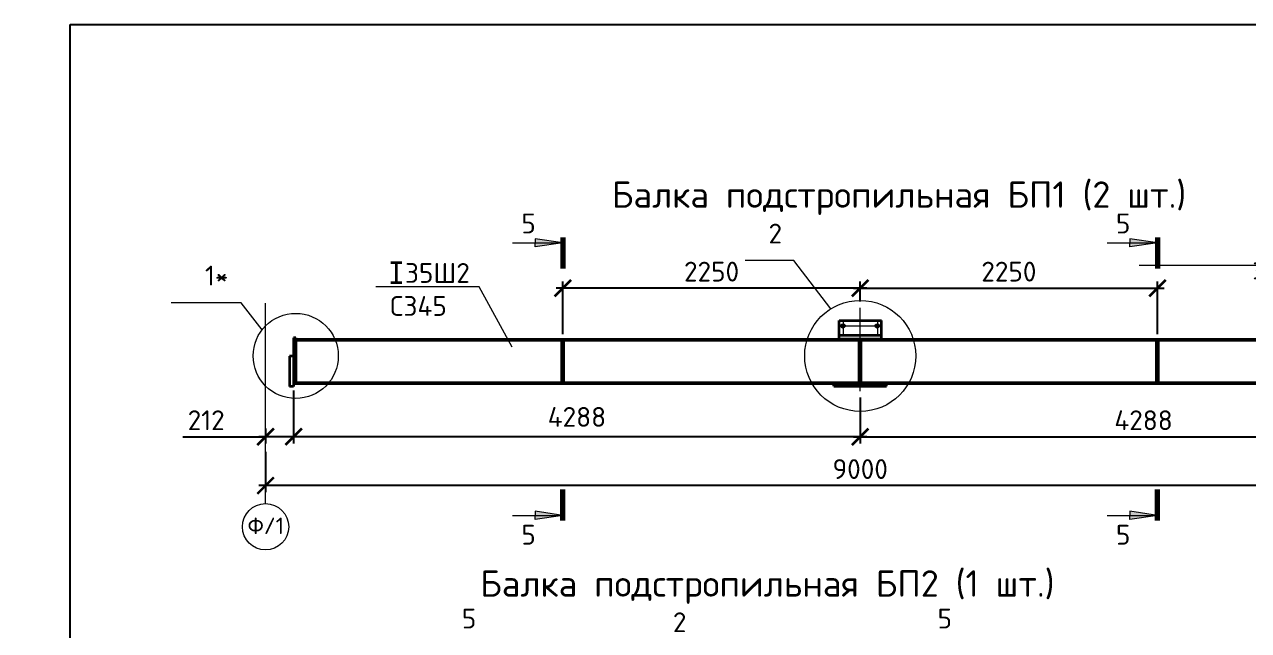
# Model space of a CAD drawing. Header units: millimetres. Extents: x -25910 to 49740, y -35080 to 0.
# Drawn here: x -346 to 8917, y -4588 to 0 of the extents above; entities that cross this region are included whole.
import ezdxf
from ezdxf import colors
from ezdxf.entities.mleader import LeaderData, LeaderLine
from ezdxf.math import Vec2, Vec3

# ---------------------------------------------------------------- set-up
doc = ezdxf.new("R2010")
doc.units = ezdxf.units.MM
doc.linetypes.add('JIS_08_11', pattern=[12.8, 11, -0.6, 0.6, -0.6])
for name, color, linetype, lineweight in [('НАДПИСИ', 11, 'Continuous', 13), ('ОСЕВАЯ', 50, 'JIS_08_11', 13), ('ОСНОВНАЯ', 213, 'Continuous', 35)]:
    doc.layers.add(name, color=color, linetype=linetype, lineweight=lineweight)
doc.styles.add('_ОСК', font='isocpeur.ttf', dxfattribs={"height": 3})
doc.styles.add('ОСК', font='isocpeur.ttf')
doc.dimstyles.new('_ОСК', dxfattribs={"dimscale": 25, "dimtxt": 3, "dimasz": 2.5, "dimexe": 1, "dimexo": 1, "dimgap": 1, "dimtad": 3, "dimdec": 0, "dimzin": 1, "dimdsep": 46, "dimtxsty": '_ОСК', "dimblk": 'ARCHTICK', "dimcen": 2, "dimdle": 1, "dimclrt": 256, "dimadec": 0, "dimazin": 0, "dimtfac": 1, "dimtdec": 0, "dimtmove": 1, "dimatfit": 3, "dimfxl": 1, "dimtvp": 2.25, "dimtfill": 1, "dimtolj": 1, "dimtzin": 1, "dimarcsym": 0})

# ---------------------------------------------------------------- blocks, each defined once
blk = doc.blocks.new('_ArchTick')
at = {"color": 0, "linetype": 'ByBlock', "const_width": 0.15}
blk.add_lwpolyline([(-0.5, -0.5), (0.5, 0.5)], dxfattribs=at)
blk = doc.blocks.new('*D500')
at = {"layer": 'Defpoints', "color": 0, "transparency": 16777216}
for p in [(1690.1, -2721.6), (1478.1, -3008.7), (1478.1, -3121)]:
    blk.add_point(p, dxfattribs=at)
at = {"layer": 'НАДПИСИ', "color": 0, "lineweight": -2, "transparency": 16777216}
for p, q in [((1690.1, -2771.6), (1690.1, -3171)), ((851, -3121), (1478.1, -3121)), ((1740.1, -3121), (1428.1, -3121)), ((1478.1, -3058.7), (1478.1, -3171))]:
    blk.add_line(p, q, dxfattribs=at)
at = {"layer": 'НАДПИСИ', "color": 0, "lineweight": -2, "transparency": 16777216, "xscale": 125, "yscale": 125, "zscale": 125, "rotation": 180}
blk.add_blockref('_ArchTick', (1478.1, -3121), dxfattribs=at)
at = {"layer": 'НАДПИСИ', "color": 0, "lineweight": -2, "transparency": 16777216, "xscale": 125, "yscale": 125, "zscale": 125}
blk.add_blockref('_ArchTick', (1690.1, -3121), dxfattribs=at)
at = {"layer": 'НАДПИСИ', "transparency": 16777216, "insert": (1028.5, -2996), "char_height": 150, "attachment_point": 5, "style": '_ОСК', "bg_fill": 3, "box_fill_scale": 1.1, "bg_fill_color": 256, "bg_fill_true_color": 13158600, "bg_fill_transparency": 0}
blk.add_mtext('\\A1;212', dxfattribs=at)
blk = doc.blocks.new('*D501')
at = {"layer": 'Defpoints', "color": 0, "transparency": 16777216}
for p in [(10478.1, -2780.5), (1478.1, -3186), (1478.1, -3490.7)]:
    blk.add_point(p, dxfattribs=at)
at = {"layer": 'НАДПИСИ', "color": 0, "lineweight": -2, "transparency": 16777216}
for p, q in [((10478.1, -2830.5), (10478.1, -3540.7)), ((1478.1, -3236), (1478.1, -3540.7)), ((10528.1, -3490.7), (1428.1, -3490.7))]:
    blk.add_line(p, q, dxfattribs=at)
at = {"layer": 'НАДПИСИ', "color": 0, "lineweight": -2, "transparency": 16777216, "xscale": 125, "yscale": 125, "zscale": 125, "rotation": 180}
blk.add_blockref('_ArchTick', (1478.1, -3490.7), dxfattribs=at)
at = {"layer": 'НАДПИСИ', "color": 0, "lineweight": -2, "transparency": 16777216, "xscale": 125, "yscale": 125, "zscale": 125}
blk.add_blockref('_ArchTick', (10478.1, -3490.7), dxfattribs=at)
at = {"layer": 'НАДПИСИ', "transparency": 16777216, "insert": (5978.1, -3365.7), "char_height": 150, "attachment_point": 5, "style": '_ОСК', "bg_fill": 3, "box_fill_scale": 1.1, "bg_fill_color": 256, "bg_fill_true_color": 13158600, "bg_fill_transparency": 0}
blk.add_mtext('\\A1;9000', dxfattribs=at)
blk = doc.blocks.new('*D461')
at = {"layer": 'Defpoints', "color": 0, "transparency": 16777216}
for p in [(5978.1, -2774.8), (10266.1, -2721.6), (10266.1, -3121)]:
    blk.add_point(p, dxfattribs=at)
at = {"layer": 'НАДПИСИ', "color": 0, "lineweight": -2, "transparency": 16777216}
for p, q in [((10266.1, -2771.6), (10266.1, -3171)), ((5978.1, -2824.8), (5978.1, -3171)), ((5928.1, -3121), (10316.1, -3121))]:
    blk.add_line(p, q, dxfattribs=at)
at = {"layer": 'НАДПИСИ', "color": 0, "lineweight": -2, "transparency": 16777216, "xscale": 125, "yscale": 125, "zscale": 125, "rotation": 180}
blk.add_blockref('_ArchTick', (5978.1, -3121), dxfattribs=at)
at = {"layer": 'НАДПИСИ', "color": 0, "lineweight": -2, "transparency": 16777216, "xscale": 125, "yscale": 125, "zscale": 125}
blk.add_blockref('_ArchTick', (10266.1, -3121), dxfattribs=at)
at = {"layer": 'НАДПИСИ', "transparency": 16777216, "insert": (8122.1, -2996), "char_height": 150, "attachment_point": 5, "style": '_ОСК', "bg_fill": 3, "box_fill_scale": 1.1, "bg_fill_color": 256, "bg_fill_true_color": 13158600, "bg_fill_transparency": 0}
blk.add_mtext('\\A1;4288', dxfattribs=at)
blk = doc.blocks.new('*D462')
at = {"layer": 'Defpoints', "color": 0, "transparency": 16777216}
for p in [(1690.1, -2721.6), (5978.1, -2774.8), (1690.1, -3121)]:
    blk.add_point(p, dxfattribs=at)
at = {"layer": 'НАДПИСИ', "color": 0, "lineweight": -2, "transparency": 16777216}
for p, q in [((1690.1, -2771.6), (1690.1, -3171)), ((5978.1, -2824.8), (5978.1, -3171)), ((6028.1, -3121), (1640.1, -3121))]:
    blk.add_line(p, q, dxfattribs=at)
at = {"layer": 'НАДПИСИ', "color": 0, "lineweight": -2, "transparency": 16777216, "xscale": 125, "yscale": 125, "zscale": 125, "rotation": 180}
blk.add_blockref('_ArchTick', (1690.1, -3121), dxfattribs=at)
at = {"layer": 'НАДПИСИ', "color": 0, "lineweight": -2, "transparency": 16777216, "xscale": 125, "yscale": 125, "zscale": 125}
blk.add_blockref('_ArchTick', (5978.1, -3121), dxfattribs=at)
at = {"layer": 'НАДПИСИ', "transparency": 16777216, "insert": (3834.1, -2970.9), "char_height": 150, "attachment_point": 5, "style": '_ОСК', "bg_fill": 3, "box_fill_scale": 1.1, "bg_fill_color": 256, "bg_fill_true_color": 13158600, "bg_fill_transparency": 0}
blk.add_mtext('\\A1;4288', dxfattribs=at)
blk = doc.blocks.new('_None')
blk = doc.blocks.new('A$C6A7E4B16')
at = {"layer": 'ОСНОВНАЯ'}
for p, q in [((0, 30), (16.7, 30)), ((8.4, 30), (8.4, 0)), ((0, 0), (16.7, 0))]:
    blk.add_line(p, q, dxfattribs=at)
blk = doc.blocks.new('*D320')
at = {"layer": 'Defpoints', "color": 0, "transparency": 16777216}
for p in [(8228.1, -1996.1), (5978.1, -2146.3), (8228.1, -2395.6)]:
    blk.add_point(p, dxfattribs=at)
at = {"layer": 'НАДПИСИ', "color": 0, "lineweight": -2, "transparency": 16777216}
for p, q in [((5928.1, -1996.1), (8278.1, -1996.1)), ((5978.1, -2096.3), (5978.1, -1946.1)), ((8228.1, -2345.6), (8228.1, -1946.1))]:
    blk.add_line(p, q, dxfattribs=at)
at = {"layer": 'НАДПИСИ', "color": 0, "lineweight": -2, "transparency": 16777216, "xscale": 125, "yscale": 125, "zscale": 125, "rotation": 180}
blk.add_blockref('_ArchTick', (5978.1, -1996.1), dxfattribs=at)
at = {"layer": 'НАДПИСИ', "color": 0, "lineweight": -2, "transparency": 16777216, "xscale": 125, "yscale": 125, "zscale": 125}
blk.add_blockref('_ArchTick', (8228.1, -1996.1), dxfattribs=at)
at = {"layer": 'НАДПИСИ', "transparency": 16777216, "insert": (7103.1, -1871.1), "char_height": 150, "attachment_point": 5, "style": '_ОСК', "bg_fill": 3, "box_fill_scale": 1.1, "bg_fill_color": 256, "bg_fill_true_color": 13158600, "bg_fill_transparency": 0}
blk.add_mtext('\\A1;2250', dxfattribs=at)
blk = doc.blocks.new('*D321')
at = {"layer": 'Defpoints', "color": 0, "transparency": 16777216}
for p in [(3728.1, -1996.1), (5978.1, -2146.3), (3728.1, -2395.6)]:
    blk.add_point(p, dxfattribs=at)
at = {"layer": 'НАДПИСИ', "color": 0, "lineweight": -2, "transparency": 16777216}
for p, q in [((6028.1, -1996.1), (3678.1, -1996.1)), ((3728.1, -2345.6), (3728.1, -1946.1)), ((5978.1, -2096.3), (5978.1, -1946.1))]:
    blk.add_line(p, q, dxfattribs=at)
at = {"layer": 'НАДПИСИ', "color": 0, "lineweight": -2, "transparency": 16777216, "xscale": 125, "yscale": 125, "zscale": 125, "rotation": 180}
blk.add_blockref('_ArchTick', (3728.1, -1996.1), dxfattribs=at)
at = {"layer": 'НАДПИСИ', "color": 0, "lineweight": -2, "transparency": 16777216, "xscale": 125, "yscale": 125, "zscale": 125}
blk.add_blockref('_ArchTick', (5978.1, -1996.1), dxfattribs=at)
at = {"layer": 'НАДПИСИ', "transparency": 16777216, "insert": (4853.1, -1871.1), "char_height": 150, "attachment_point": 5, "style": '_ОСК', "bg_fill": 3, "box_fill_scale": 1.1, "bg_fill_color": 256, "bg_fill_true_color": 13158600, "bg_fill_transparency": 0}
blk.add_mtext('\\A1;2250', dxfattribs=at)

msp = doc.modelspace()

# ---------------------------------------------------------------- hatches: boundary and pattern name
at = {"layer": 'НАДПИСИ'}
h = msp.add_hatch(color=256, dxfattribs=at)
h.paths.add_polyline_path([(3728.1, -1652.9), (3517.5, -1652.9), (3517.5, -1621.7)])
h.paths.add_polyline_path([(3728.1, -1652.9), (3517.5, -1684), (3517.5, -1652.9)])
h = msp.add_hatch(color=256, dxfattribs=at)
h.paths.add_polyline_path([(8228.1, -1652.9), (8017.5, -1652.9), (8017.5, -1621.7)])
h.paths.add_polyline_path([(8228.1, -1652.9), (8017.5, -1684), (8017.5, -1652.9)])
h = msp.add_hatch(color=256, dxfattribs=at)
h.paths.add_polyline_path([(3728.1, -3716.6), (3517.5, -3716.6), (3517.5, -3747.8)])
h.paths.add_polyline_path([(3728.1, -3716.6), (3517.5, -3685.5), (3517.5, -3716.6)])
h = msp.add_hatch(color=256, dxfattribs=at)
h.paths.add_polyline_path([(8228.1, -3716.6), (8017.5, -3716.6), (8017.5, -3747.8)])
h.paths.add_polyline_path([(8228.1, -3716.6), (8017.5, -3685.5), (8017.5, -3716.6)])
at = {"layer": 'ОСНОВНАЯ'}
h = msp.add_hatch(color=256, dxfattribs=at)
h.dxf.hatch_style = 1
edge = h.paths.add_edge_path()
edge.add_arc((5848.1, -2281.6), 11.5, 450, 540, ccw=False)
edge.add_line((5848.1, -2270.1), (5848.1, -2281.6))
edge.add_line((5848.1, -2281.6), (5836.6, -2281.6))
edge = h.paths.add_edge_path()
edge.add_arc((5848.1, -2281.6), 11.5, 180, 270, ccw=False)
edge.add_line((5836.6, -2281.6), (5848.1, -2281.6))
edge.add_line((5848.1, -2281.6), (5848.1, -2293.1))
edge = h.paths.add_edge_path()
edge.add_arc((5848.1, -2281.6), 11.5, 270, 360, ccw=False)
edge.add_line((5848.1, -2293.1), (5848.1, -2281.6))
edge.add_line((5848.1, -2281.6), (5859.6, -2281.6))
edge = h.paths.add_edge_path()
edge.add_arc((5848.1, -2281.6), 11.5, 360, 450, ccw=False)
edge.add_line((5859.6, -2281.6), (5848.1, -2281.6))
edge.add_line((5848.1, -2281.6), (5848.1, -2270.1))
h = msp.add_hatch(color=256, dxfattribs=at)
h.dxf.hatch_style = 1
edge = h.paths.add_edge_path()
edge.add_arc((6108.1, -2281.6), 11.5, 450, 540, ccw=False)
edge.add_line((6108.1, -2270.1), (6108.1, -2281.6))
edge.add_line((6108.1, -2281.6), (6096.6, -2281.6))
edge = h.paths.add_edge_path()
edge.add_arc((6108.1, -2281.6), 11.5, 180, 270, ccw=False)
edge.add_line((6096.6, -2281.6), (6108.1, -2281.6))
edge.add_line((6108.1, -2281.6), (6108.1, -2293.1))
edge = h.paths.add_edge_path()
edge.add_arc((6108.1, -2281.6), 11.5, 270, 360, ccw=False)
edge.add_line((6108.1, -2293.1), (6108.1, -2281.6))
edge.add_line((6108.1, -2281.6), (6119.6, -2281.6))
edge = h.paths.add_edge_path()
edge.add_arc((6108.1, -2281.6), 11.5, 360, 450, ccw=False)
edge.add_line((6119.6, -2281.6), (6108.1, -2281.6))
edge.add_line((6108.1, -2281.6), (6108.1, -2270.1))

# ---------------------------------------------------------------- linework, layer by layer
msp.add_lwpolyline([(0, 0), (39557.4, 0), (39557.4, -35080.1), (0, -35080.1)], close=True)
at = {"layer": 'НАДПИСИ'}
for p, q in [((3346.9, -1652.9), (3728.1, -1652.9)), ((3728.1, -1652.9), (3517.5, -1621.7)), ((3517.5, -1621.7), (3517.5, -1652.9)), ((3728.1, -1652.9), (3517.5, -1684)), ((3517.5, -1684), (3517.5, -1652.9)), ((7846.9, -1652.9), (8228.1, -1652.9)), ((8228.1, -1652.9), (8017.5, -1621.7)), ((8017.5, -1621.7), (8017.5, -1652.9)), ((8228.1, -1652.9), (8017.5, -1684)), ((8017.5, -1684), (8017.5, -1652.9)), ((1706.1, -2395.6), (10250.1, -2395.6)), ((10250.1, -2707.6), (1706.1, -2707.6)), ((3728.1, -3716.6), (3517.5, -3685.5)), ((3517.5, -3685.5), (3517.5, -3716.6)), ((8228.1, -3716.6), (8017.5, -3685.5)), ((8017.5, -3685.5), (8017.5, -3716.6)), ((3346.9, -3716.6), (3728.1, -3716.6)), ((3728.1, -3716.6), (3517.5, -3747.8)), ((3517.5, -3747.8), (3517.5, -3716.6)), ((7846.9, -3716.6), (8228.1, -3716.6)), ((8228.1, -3716.6), (8017.5, -3747.8)), ((8017.5, -3747.8), (8017.5, -3716.6))]:
    msp.add_line(p, q, dxfattribs=at)
msp.add_circle((1478.1, -3802.6), 175, dxfattribs=at)
at = {"layer": 'ОСЕВАЯ', "linetype": 'JIS_08_11'}
for p, q in [((1478.1, -3627.6), (1478.1, -2110.5)), ((5818.1, -2281.6), (6138.1, -2281.6)), ((5848.1, -2241.6), (5848.1, -2351.6)), ((6108.1, -2241.6), (6108.1, -2351.6))]:
    msp.add_line(p, q, dxfattribs=at)
at = {"layer": 'ОСНОВНАЯ'}
for p, q in [((5818.1, -2381.6), (5818.1, -2241.6)), ((5818.1, -2241.6), (6138.1, -2241.6)), ((6138.1, -2381.6), (6138.1, -2241.6)), ((1690.1, -2371.6), (1690.1, -2741.6)), ((1690.1, -2371.6), (1690.1, -2741.6)), ((1706.1, -2371.6), (1690.1, -2371.6)), ((1690.1, -2371.6), (1690.1, -2391.6)), ((1706.1, -2371.6), (1706.1, -2721.6)), ((1706.1, -2371.6), (1706.1, -2721.6)), ((1706.1, -2381.6), (10250.1, -2381.6)), ((5818.1, -2351.6), (6138.1, -2351.6)), ((5818.1, -2381.6), (5818.1, -2351.6)), ((6128.1, -2381.6), (5828.1, -2381.6)), ((5970.1, -2707.6), (5970.1, -2395.6)), ((5986.1, -2707.6), (5986.1, -2395.6)), ((1660.1, -2511.6), (1660.1, -2741.6)), ((1660.1, -2511.6), (1660.1, -2741.6)), ((1690.1, -2511.6), (1660.1, -2511.6)), ((1690.1, -2741.6), (1660.1, -2741.6)), ((10266.1, -2721.6), (1690.1, -2721.6))]:
    msp.add_line(p, q, dxfattribs=at)
at = {"layer": 'ОСНОВНАЯ', "color": 2}
for p, q in [((3720.1, -2395.6), (3736.1, -2395.6)), ((8220.1, -2395.6), (8236.1, -2395.6))]:
    msp.add_line(p, q, dxfattribs=at)
at = {"layer": 'ОСНОВНАЯ'}
for centre in [(5848.1, -2281.6), (6108.1, -2281.6)]:
    msp.add_circle(centre, 11.5, dxfattribs=at)

# ---------------------------------------------------------------- block references
at = {"xscale": 5, "yscale": 5, "zscale": 5}
msp.add_blockref('A$C6A7E4B16', (2425.5, -1953), dxfattribs=at)

# ---------------------------------------------------------------- texts
at = {"layer": 'НАДПИСИ', "style": 'ОСК'}
for s, insert, char_height, width, attachment_point in [('Балка подстропильная БП1 (2 шт.)', (4098.2, -1187.8), 200, 5224.88, 1), ('5', (3413.5, -1581.7), 150, 373.756, 7), ('5', (7913.5, -1581.7), 150, 373.756, 7), ('Ф/1', (1479.5, -3795.2), 125, 1000, 5), ('5', (3413.5, -3787.8), 150, 373.756, 1), ('5', (7913.5, -3787.8), 150, 373.756, 1), ('Балка подстропильная БП2 (1 шт.)', (3101.9, -4131.9), 200, 5114.935, 1), ('5', (2963.5, -4572.2), 150, 373.756, 7), ('5', (6563.5, -4572.2), 150, 373.756, 7)]:
    msp.add_mtext(s, dxfattribs=dict(at, insert=insert, char_height=char_height, width=width, attachment_point=attachment_point))

# ---------------------------------------------------------------- leaders
at = {"layer": 'НАДПИСИ'}
ml = msp.add_multileader_mtext('Standard', dxfattribs=at)
ml.set_content('{\\H0.6x;1\\P\\pxqc;зеркально}', color=256, style='ОСК')
ml.set_leader_properties(color=256, linetype='ByLayer', lineweight=-1)
ml.set_arrow_properties(name='NONE')
ml.build(insert=Vec2(0, 0))
ml.multileader.update_dxf_attribs({"has_dogleg": 0, "text_left_attachment_type": 6, "text_right_attachment_type": 6, "dogleg_length": 0, "arrow_head_size": 75, "scale": 50})
ctx = ml.context
ctx.base_point, ctx.scale, ctx.char_height, ctx.arrow_head_size, ctx.landing_gap_size, ctx.plane_origin = Vec3(8850.4, -1824.9), 50, 250, 75, 100, Vec3(15453.3, -3250.2)
ctx.left_attachment, ctx.right_attachment, ctx.text_align_type = 6, 6, 1
notes = []
notes.append((ctx, [(0, (1, 1, 0), (9972.9, -1824.9), (-1, 0), 0, [(2, [(10182.4, -2289.4)], 0, [])])]))
ctx.mtext.insert, ctx.mtext.width, ctx.mtext.defined_height, ctx.mtext.alignment, ctx.mtext.flow_direction = Vec3(9411.7, -1529.9), 1412.849, 273.1, 2, 5
ml = msp.add_multileader_mtext('Standard', dxfattribs=at)
ml.set_content(' {\\H0.6x;2}', color=256, style='ОСК')
ml.set_leader_properties(color=256, linetype='ByLayer', lineweight=-1)
ml.set_arrow_properties(name='NONE')
ml.build(insert=Vec2(0, 0))
ml.multileader.update_dxf_attribs({"has_dogleg": 0, "text_left_attachment_type": 6, "text_right_attachment_type": 6, "dogleg_length": 0, "arrow_head_size": 75, "scale": 50})
ctx = ml.context
ctx.base_point, ctx.scale, ctx.char_height, ctx.arrow_head_size, ctx.landing_gap_size, ctx.plane_origin = Vec3(5035.9, -1788), 50, 250, 75, 100, Vec3(747.5, -3045.4)
ctx.left_attachment, ctx.right_attachment, ctx.text_align_type = 6, 6, 1
notes.append((ctx, [(0, (1, 1, 0), (5475.9, -1788), (-1, 0), 0, [(2, [(5755.2, -2152.8)], 0, [])])]))
ctx.mtext.insert, ctx.mtext.width, ctx.mtext.defined_height, ctx.mtext.alignment, ctx.mtext.flow_direction = Vec3(5255.9, -1508), 814.469, 273.1, 2, 5
ml = msp.add_multileader_mtext('Standard', dxfattribs=at)
ml.set_content(' {\\H0.6x;1*}', color=256, style='ОСК')
ml.set_leader_properties(color=256, linetype='ByLayer', lineweight=-1)
ml.set_arrow_properties(name='NONE')
ml.build(insert=Vec2(0, 0))
ml.multileader.update_dxf_attribs({"has_dogleg": 0, "text_left_attachment_type": 6, "text_right_attachment_type": 6, "dogleg_length": 0, "arrow_head_size": 75, "scale": 50})
ctx = ml.context
ctx.base_point, ctx.scale, ctx.char_height, ctx.arrow_head_size, ctx.landing_gap_size, ctx.plane_origin = Vec3(764.2, -2106.1), 50, 250, 75, 100, Vec3(-3436.1, -3174.7)
ctx.left_attachment, ctx.right_attachment, ctx.text_align_type = 6, 6, 1
notes.append((ctx, [(0, (1, 1, 0), (1292.3, -2106.1), (-1, 0), 0, [(2, [(1452.2, -2311.1)], 0, [])])]))
ctx.mtext.insert, ctx.mtext.width, ctx.mtext.defined_height, ctx.mtext.alignment, ctx.mtext.flow_direction = Vec3(1028.3, -1826.1), 814.469, 273.1, 2, 5
ml = msp.add_multileader_mtext('Standard', dxfattribs=at)
ml.set_content('   35Ш2\\PС345', color=256, style='ОСК')
ml.set_leader_properties(color=256, linetype='ByLayer', lineweight=-1)
ml.set_arrow_properties(name='NONE')
ml.build(insert=Vec2(0, 0))
ml.multileader.update_dxf_attribs({"has_dogleg": 0, "text_left_attachment_type": 6, "text_right_attachment_type": 6, "dogleg_length": 0, "arrow_head_size": 75, "scale": 10})
ctx = ml.context
ctx.base_point, ctx.scale, ctx.char_height, ctx.arrow_head_size, ctx.landing_gap_size, ctx.plane_origin = Vec3(2175.3, -1986.1), 10, 150, 75, 100, Vec3(2317.2, -6697.4)
ctx.left_attachment, ctx.right_attachment, ctx.text_align_type = 6, 6, 1
notes.append((ctx, [(0, (1, 1, 0), (3095.3, -1986.1), (-1, 0), 0, [(3, [(3344.7, -2443.5)], 0, [])])]))
ctx.mtext.insert, ctx.mtext.alignment, ctx.mtext.flow_direction = Vec3(2635.3, -1806.1), 2, 5
ml = msp.add_multileader_mtext('Standard', dxfattribs=at)
ml.set_content(' {\\H0.6x;по 2}', color=256, style='ОСК')
ml.set_leader_properties(color=256, linetype='ByLayer', lineweight=-1)
ml.set_arrow_properties(name='NONE')
ml.build(insert=Vec2(0, 0))
ml.multileader.update_dxf_attribs({"has_dogleg": 0, "text_left_attachment_type": 6, "text_right_attachment_type": 6, "dogleg_length": 0, "arrow_head_size": 75, "scale": 50})
ctx = ml.context
ctx.base_point, ctx.scale, ctx.char_height, ctx.arrow_head_size, ctx.landing_gap_size, ctx.plane_origin = Vec3(16932.6, -4052.1), 50, 250, 75, 100, Vec3(12944.2, -5258.2)
ctx.left_attachment, ctx.right_attachment, ctx.text_align_type = 6, 6, 1
notes.append((ctx, [(0, (1, 1, 0), (17672.6, -4052.1), (-1, 0), 0, [(2, [(17871, -4431.4)], 0, [])])]))
ctx.mtext.insert, ctx.mtext.width, ctx.mtext.defined_height, ctx.mtext.alignment, ctx.mtext.flow_direction = Vec3(17302.6, -3772.1), 814.469, 273.1, 2, 5
ml = msp.add_multileader_mtext('Standard', dxfattribs=at)
ml.set_content(' {\\H0.6x;1}', color=256, style='ОСК')
ml.set_leader_properties(color=256, linetype='ByLayer', lineweight=-1)
ml.set_arrow_properties(name='NONE')
ml.build(insert=Vec2(0, 0))
ml.multileader.update_dxf_attribs({"has_dogleg": 0, "text_left_attachment_type": 6, "text_right_attachment_type": 6, "dogleg_length": 0, "arrow_head_size": 75, "scale": 50})
ctx = ml.context
ctx.base_point, ctx.scale, ctx.char_height, ctx.arrow_head_size, ctx.landing_gap_size, ctx.plane_origin = Vec3(13997.2, -4138.9), 50, 250, 75, 100, Vec3(8500.2, -5434.9)
ctx.left_attachment, ctx.right_attachment, ctx.text_align_type = 6, 6, 1
notes.append((ctx, [(1, (1, 1, 0), (13997.2, -4138.9), (1, 0), 0, [(2, [(13789.2, -4482.6)], 0, [])])]))
ctx.mtext.insert, ctx.mtext.width, ctx.mtext.defined_height, ctx.mtext.alignment, ctx.mtext.flow_direction = Vec3(14202.2, -3858.9), 814.469, 273.1, 2, 5
ml = msp.add_multileader_mtext('Standard', dxfattribs=at)
ml.set_content(' по 2', color=256, style='ОСК')
ml.set_leader_properties(color=256, linetype='ByLayer', lineweight=-1)
ml.set_arrow_properties(name='NONE')
ml.build(insert=Vec2(0, 0))
ml.multileader.update_dxf_attribs({"has_dogleg": 0, "text_left_attachment_type": 6, "text_right_attachment_type": 6, "dogleg_length": 0, "arrow_head_size": 75, "scale": 50})
ctx = ml.context
ctx.base_point, ctx.scale, ctx.char_height, ctx.arrow_head_size, ctx.landing_gap_size, ctx.plane_origin = Vec3(18806.4, -4026.4), 50, 150, 75, 100, Vec3(14670.2, -5221.7)
ctx.left_attachment, ctx.right_attachment, ctx.text_align_type = 6, 6, 1
notes.append((ctx, [(0, (1, 1, 0), (19486.4, -4026.4), (-1, 0), 0, [(2, [(19639.5, -4356.2)], 0, [])])]))
ctx.mtext.insert, ctx.mtext.width, ctx.mtext.defined_height, ctx.mtext.alignment, ctx.mtext.flow_direction = Vec3(19146.4, -3846.4), 814.469, 273.1, 2, 5
ml = msp.add_multileader_mtext('Standard', dxfattribs=at)
ml.set_content(' {\\H0.6x;1*\\Pзеркально}', color=256, style='ОСК')
ml.set_leader_properties(color=256, linetype='ByLayer', lineweight=-1)
ml.set_arrow_properties(name='NONE')
ml.build(insert=Vec2(0, 0))
ml.multileader.update_dxf_attribs({"has_dogleg": 0, "text_left_attachment_type": 6, "text_right_attachment_type": 6, "dogleg_length": 0, "arrow_head_size": 75, "scale": 50})
ctx = ml.context
ctx.base_point, ctx.scale, ctx.char_height, ctx.arrow_head_size, ctx.landing_gap_size, ctx.plane_origin = Vec3(21077.8, -4101.5), 50, 250, 75, 100, Vec3(17576.6, -5430.2)
ctx.left_attachment, ctx.right_attachment, ctx.text_align_type = 6, 6, 1
notes.append((ctx, [(0, (1, 1, 0), (22200.3, -4101.5), (-1, 0), 0, [(2, [(22541.9, -4495.4)], 0, [])])]))
ctx.mtext.insert, ctx.mtext.width, ctx.mtext.defined_height, ctx.mtext.alignment, ctx.mtext.flow_direction = Vec3(21639, -3806.5), 814.469, 273.1, 2, 5
ml = msp.add_multileader_mtext('Standard', dxfattribs=at)
ml.set_content('{\\H0.6x;1\\P\\pxqc;зеркально}', color=256, style='ОСК')
ml.set_leader_properties(color=256, linetype='ByLayer', lineweight=-1)
ml.set_arrow_properties(name='NONE')
ml.build(insert=Vec2(0, 0))
ml.multileader.update_dxf_attribs({"has_dogleg": 0, "text_left_attachment_type": 6, "text_right_attachment_type": 6, "dogleg_length": 0, "arrow_head_size": 75, "scale": 50})
ctx = ml.context
ctx.base_point, ctx.scale, ctx.char_height, ctx.arrow_head_size, ctx.landing_gap_size, ctx.plane_origin = Vec3(8971.5, -4804.5), 50, 250, 75, 100, Vec3(13623.3, -6222.5)
ctx.left_attachment, ctx.right_attachment, ctx.text_align_type = 6, 6, 1
notes.append((ctx, [(1, (1, 1, 0), (8971.5, -4804.5), (1, 0), 0, [(2, [(8704.5, -5324.9)], 0, [])])]))
ctx.mtext.insert, ctx.mtext.width, ctx.mtext.defined_height, ctx.mtext.alignment, ctx.mtext.flow_direction = Vec3(9532.8, -4509.5), 1412.849, 273.1, 2, 5
ml = msp.add_multileader_mtext('Standard', dxfattribs=at)
ml.set_content(' {\\H0.6x;2}', color=256, style='ОСК')
ml.set_leader_properties(color=256, linetype='ByLayer', lineweight=-1)
ml.set_arrow_properties(name='NONE')
ml.build(insert=Vec2(0, 0))
ml.multileader.update_dxf_attribs({"has_dogleg": 0, "text_left_attachment_type": 6, "text_right_attachment_type": 6, "dogleg_length": 0, "arrow_head_size": 75, "scale": 50})
ctx = ml.context
ctx.base_point, ctx.scale, ctx.char_height, ctx.arrow_head_size, ctx.landing_gap_size, ctx.plane_origin = Vec3(4312.1, -4730.4), 50, 250, 75, 100, Vec3(-152.5, -6035.9)
ctx.left_attachment, ctx.right_attachment, ctx.text_align_type = 6, 6, 1
notes.append((ctx, [(0, (1, 1, 0), (4752.1, -4730.4), (-1, 0), 0, [(2, [(4902.8, -5117.7)], 0, [])])]))
ctx.mtext.insert, ctx.mtext.width, ctx.mtext.defined_height, ctx.mtext.alignment, ctx.mtext.flow_direction = Vec3(4532.1, -4450.4), 814.469, 273.1, 2, 5
for ctx, leaders in notes:
    for number, flags, end, landing, length, lines in leaders:
        leader = LeaderData()
        leader.index, (leader.has_last_leader_line, leader.has_dogleg_vector, leader.attachment_direction) = number, flags
        leader.last_leader_point, leader.dogleg_vector, leader.dogleg_length = Vec3(end), Vec3(landing), length
        for number, points, colour, breaks in lines:
            line = LeaderLine()
            line.index, line.vertices, line.color, line.breaks = number, Vec3.list(points), colors.encode_raw_color(colour), breaks
            leader.lines.append(line)
        ctx.leaders.append(leader)

# ---------------------------------------------------------------- next in the draw order: dimensions: what is measured, and where the dimension line sits
dim = msp.add_linear_dim(base=(1478.1, -3121), p1=(1690.1, -2721.6), p2=(1478.1, -3008.7), angle=180, dimstyle='_ОСК', dxfattribs=at)
dim.commit()
dim.dimension.update_dxf_attribs({"geometry": '*D500', "text_midpoint": (1028.5, -3263.3), "dimtype": 160})

# ---------------------------------------------------------------- next in the draw order: dimensions: what is measured, and where the dimension line sits
dim = msp.add_linear_dim(base=(1478.1, -3490.7), p1=(10478.1, -2780.5), p2=(1478.1, -3186), angle=180, dimstyle='_ОСК', dxfattribs=at)
dim.commit()
dim.dimension.update_dxf_attribs({"geometry": '*D501', "text_midpoint": (5978.1, -3490.7), "dimtype": 160})

# ---------------------------------------------------------------- next in the draw order: linework, layer by layer
at = {"color": 7, "lineweight": 70}
for p, q in [((3728.1, -3756.3), (3728.1, -3521)), ((8228.1, -3756.3), (8228.1, -3521))]:
    msp.add_line(p, q, dxfattribs=at)
at = {"layer": 'ОСЕВАЯ', "linetype": 'JIS_08_11'}
msp.add_line((5978.1, -2774.8), (5978.1, -2146.3), dxfattribs=at)
at = {"layer": 'ОСНОВНАЯ'}
for p, q in [((5778.1, -2721.6), (5778.1, -2737.6)), ((5778.1, -2737.6), (5778.1, -2721.6)), ((5778.1, -2737.6), (6178.1, -2737.6)), ((6178.1, -2737.6), (6178.1, -2721.6))]:
    msp.add_line(p, q, dxfattribs=at)

# ---------------------------------------------------------------- next in the draw order: dimensions: what is measured, and where the dimension line sits
at = {"layer": 'НАДПИСИ'}
dim = msp.add_linear_dim(base=(10266.1, -3121), p1=(5978.1, -2774.8), p2=(10266.1, -2721.6), dimstyle='_ОСК', dxfattribs=at)
dim.commit()
dim.dimension.update_dxf_attribs({"geometry": '*D461', "text_midpoint": (8122.1, -3121), "dimtype": 160})

# ---------------------------------------------------------------- next in the draw order: linework, layer by layer
at = {"layer": 'ОСНОВНАЯ', "color": 2}
for p, q in [((8220.1, -2707.6), (8220.1, -2395.6)), ((8236.1, -2707.6), (8236.1, -2395.6)), ((8220.1, -2707.6), (8236.1, -2707.6))]:
    msp.add_line(p, q, dxfattribs=at)

# ---------------------------------------------------------------- next in the draw order: dimensions: what is measured, and where the dimension line sits
at = {"layer": 'НАДПИСИ'}
dim = msp.add_linear_dim(base=(1690.1, -3121), p1=(5978.1, -2774.8), p2=(1690.1, -2721.6), angle=180, dimstyle='_ОСК', dxfattribs=at)
dim.commit()
dim.dimension.update_dxf_attribs({"geometry": '*D462', "text_midpoint": (3834.1, -3095.9), "dimtype": 160})

# ---------------------------------------------------------------- next in the draw order: linework, layer by layer
for centre, radius in [((5978.1, -2509.2), 420.4), ((1706.1, -2509.2), 322.1)]:
    msp.add_circle(centre, radius, dxfattribs=at)
at = {"layer": 'ОСНОВНАЯ', "color": 2}
for p, q in [((3720.1, -2707.6), (3720.1, -2395.6)), ((3736.1, -2707.6), (3736.1, -2395.6)), ((3720.1, -2707.6), (3736.1, -2707.6))]:
    msp.add_line(p, q, dxfattribs=at)

# ---------------------------------------------------------------- next in the draw order: dimensions: what is measured, and where the dimension line sits
at = {"layer": 'НАДПИСИ'}
dim = msp.add_linear_dim(base=(8228.1, -1996.1), p1=(5978.1, -2146.3), p2=(8228.1, -2395.6), dimstyle='_ОСК', dxfattribs=at)
dim.commit()
dim.dimension.update_dxf_attribs({"geometry": '*D320', "text_midpoint": (7103.1, -1871.1)})

# ---------------------------------------------------------------- next in the draw order: linework, layer by layer
at = {"color": 7, "lineweight": 70}
msp.add_line((8228.1, -1613.2), (8228.1, -1848.5), dxfattribs=at)

# ---------------------------------------------------------------- next in the draw order: dimensions: what is measured, and where the dimension line sits
at = {"layer": 'НАДПИСИ'}
dim = msp.add_linear_dim(base=(3728.1, -1996.1), p1=(5978.1, -2146.3), p2=(3728.1, -2395.6), angle=180, dimstyle='_ОСК', dxfattribs=at)
dim.commit()
dim.dimension.update_dxf_attribs({"geometry": '*D321', "text_midpoint": (4853.1, -1871.1)})

# ---------------------------------------------------------------- next in the draw order: linework, layer by layer
at = {"color": 7, "lineweight": 70}
msp.add_line((3728.1, -1613.2), (3728.1, -1848.5), dxfattribs=at)

doc.saveas('drawing.dxf')
